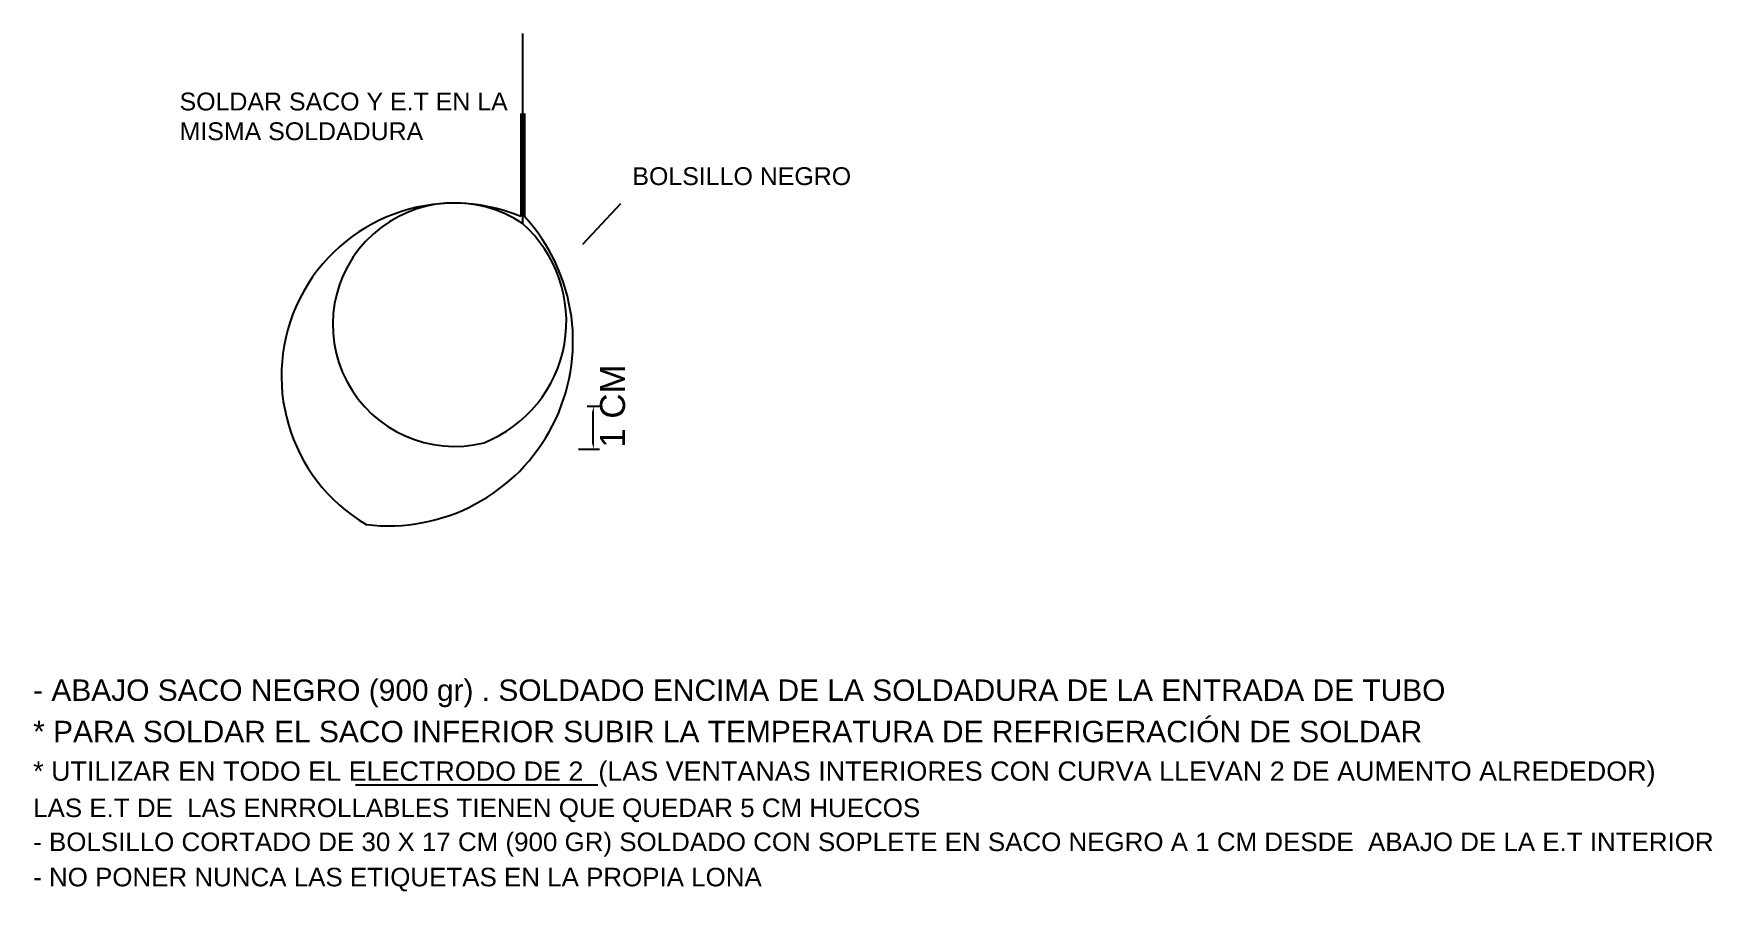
# Model space of a CAD drawing. Header units: millimetres. Extents: x 133.34 to 138.04, y 3.58 to 5.99.
import ezdxf

# ---------------------------------------------------------------- set-up
doc = ezdxf.new("R2010")
doc.units = ezdxf.units.MM
doc.header["$PDMODE"] = 3
doc.header["$PDSIZE"] = 0.02
for name, color, linetype in [('borrar', 40, 'Continuous'), ('referencias', 6, 'Continuous'), ('ROTULADOR', 1, 'Continuous'), ('texto', 106, 'Continuous')]:
    doc.layers.add(name, color=color, linetype=linetype)
doc.layers.add('vent-pre-noimpr', color=51, linetype='Continuous', plot=False)
doc.styles.add('10 cm', font='arial.ttf', dxfattribs={"height": 0.1})
doc.styles.add('arial', font='arial.ttf')
doc.styles.add('XERAL', font='arial.ttf')
doc.dimstyles.new('XERAL 5', dxfattribs={"dimtxt": 0.07, "dimasz": 0.015, "dimexe": 0.0175, "dimexo": 0.05, "dimgap": 0.001, "dimtad": 0, "dimdec": 1, "dimlfac": 100, "dimtxsty": 'XERAL', "dimcen": 0, "dimadec": 0, "dimazin": 0, "dimtfac": 1, "dimtdec": 1, "dimtmove": 1, "dimatfit": 1, "dimfxl": 1, "dimarcsym": 0})

# ---------------------------------------------------------------- blocks, each defined once
blk = doc.blocks.new('*D1')
at = {"layer": 'Defpoints', "color": 0, "transparency": 16777216}
for p in [(134.8401, 4.9447), (134.9069, 4.9447), (134.815, 4.8236)]:
    blk.add_point(p, dxfattribs=at)
at = {"layer": 'texto', "color": 0, "lineweight": -2, "transparency": 16777216}
for p, q in [((134.8901, 4.9447), (134.9244, 4.9447)), ((134.9069, 4.8386), (134.9069, 4.9297)), ((134.865, 4.8236), (134.9244, 4.8236))]:
    blk.add_line(p, q, dxfattribs=at)
at = {"layer": 'texto', "color": 0, "transparency": 16777216}
for points in [[(134.9044, 4.9297), (134.9094, 4.9297), (134.9069, 4.9447)], [(134.9044, 4.8386), (134.9094, 4.8386), (134.9069, 4.8236)]]:
    blk.add_solid(points, dxfattribs=at)
at = {"layer": 'texto', "color": 0, "transparency": 16777216, "insert": (134.9613, 4.9447), "char_height": 0.07, "attachment_point": 5, "rotation": 90, "style": 'XERAL'}
blk.add_mtext('1 CM', dxfattribs=at)

msp = doc.modelspace()

# ---------------------------------------------------------------- linework, layer by layer
at = {"layer": 'borrar'}
msp.add_line((134.7086, 5.9896), (134.7086, 5.4565), dxfattribs=at)
at = {"layer": 'referencias'}
for p, q in [((134.7036, 5.7655), (134.7036, 5.4765)), ((134.7136, 5.7655), (134.7136, 5.4765))]:
    msp.add_line(p, q, dxfattribs=at)
msp.add_lwpolyline([(134.7036, 5.4765, 0.932283), (134.2703, 4.6125, 0.696034), (134.7139, 5.4765, 0.000168), (134.7136, 5.4765, 0.000168)], format="xyb", dxfattribs=at)
msp.add_lwpolyline([(134.7086, 5.4565, 1.539237), (134.6008, 4.8421, 0.55732)], format="xyb", close=True, dxfattribs=at)
at = {"layer": 'ROTULADOR'}
msp.add_line((134.2404, 3.883), (134.9192, 3.883), dxfattribs=at)
at = {"layer": 'texto'}
msp.add_line((134.8778, 5.3987), (134.9836, 5.5132), dxfattribs=at)

# ---------------------------------------------------------------- texts
at = {"layer": 'texto', "style": '10 cm'}
for s, height, p in [('- ABAJO SACO NEGRO (900 gr) . SOLDADO ENCIMA DE LA SOLDADURA DE LA ENTRADA DE TUBO', 0.06, (133.3368, 4.1181)), ('* PARA SOLDAR EL SACO INFERIOR SUBIR LA TEMPERATURA DE REFRIGERACIÓN DE SOLDAR', 0.06, (133.3368, 4.0021)), ('* UTILIZAR EN TODO EL ELECTRODO DE 2  (LAS VENTANAS INTERIORES CON CURVA LLEVAN 2 DE AUMENTO ALREDEDOR)', 0.054, (133.3368, 3.8941)), ('- BOLSILLO CORTADO DE 30 X 17 CM (900 GR) SOLDADO CON SOPLETE EN SACO NEGRO A 1 CM DESDE  ABAJO DE LA E.T INTERIOR', 0.052, (133.3368, 3.6967)), ('- NO PONER NUNCA LAS ETIQUETAS EN LA PROPIA LONA', 0.052, (133.3368, 3.5979))]:
    msp.add_text(s, height=height, dxfattribs=at).set_placement(p)
at = {"layer": 'texto', "char_height": 0.05, "attachment_point": 1, "style": 'arial'}
for s, insert, width in [('SOLDAR SACO Y E.T EN LA MISMA SOLDADURA', (133.7472, 5.824), 1.019561), ('BOLSILLO NEGRO', (135.0164, 5.6147), 0.701263)]:
    msp.add_mtext(s, dxfattribs=dict(at, insert=insert, width=width))
at = {"layer": 'vent-pre-noimpr', "style": '10 cm'}
msp.add_text('LAS E.T DE  LAS ENRROLLABLES TIENEN QUE QUEDAR 5 CM HUECOS', height=0.052, dxfattribs=at).set_placement((133.3368, 3.7921))

# ---------------------------------------------------------------- dimensions: what is measured, and where the dimension line sits
at = {"layer": 'texto'}
dim = msp.add_linear_dim(base=(134.9069, 4.9447), p1=(134.815, 4.8236), p2=(134.8401, 4.9447), angle=90, text='1 CM', dimstyle='XERAL 5', override={"dimfxl": 0.1, "dimfxlon": 1}, dxfattribs=at)
dim.commit()
dim.dimension.update_dxf_attribs({"geometry": '*D1', "text_midpoint": (134.9613, 4.9447), "dimtype": 160})

doc.saveas('drawing.dxf')
